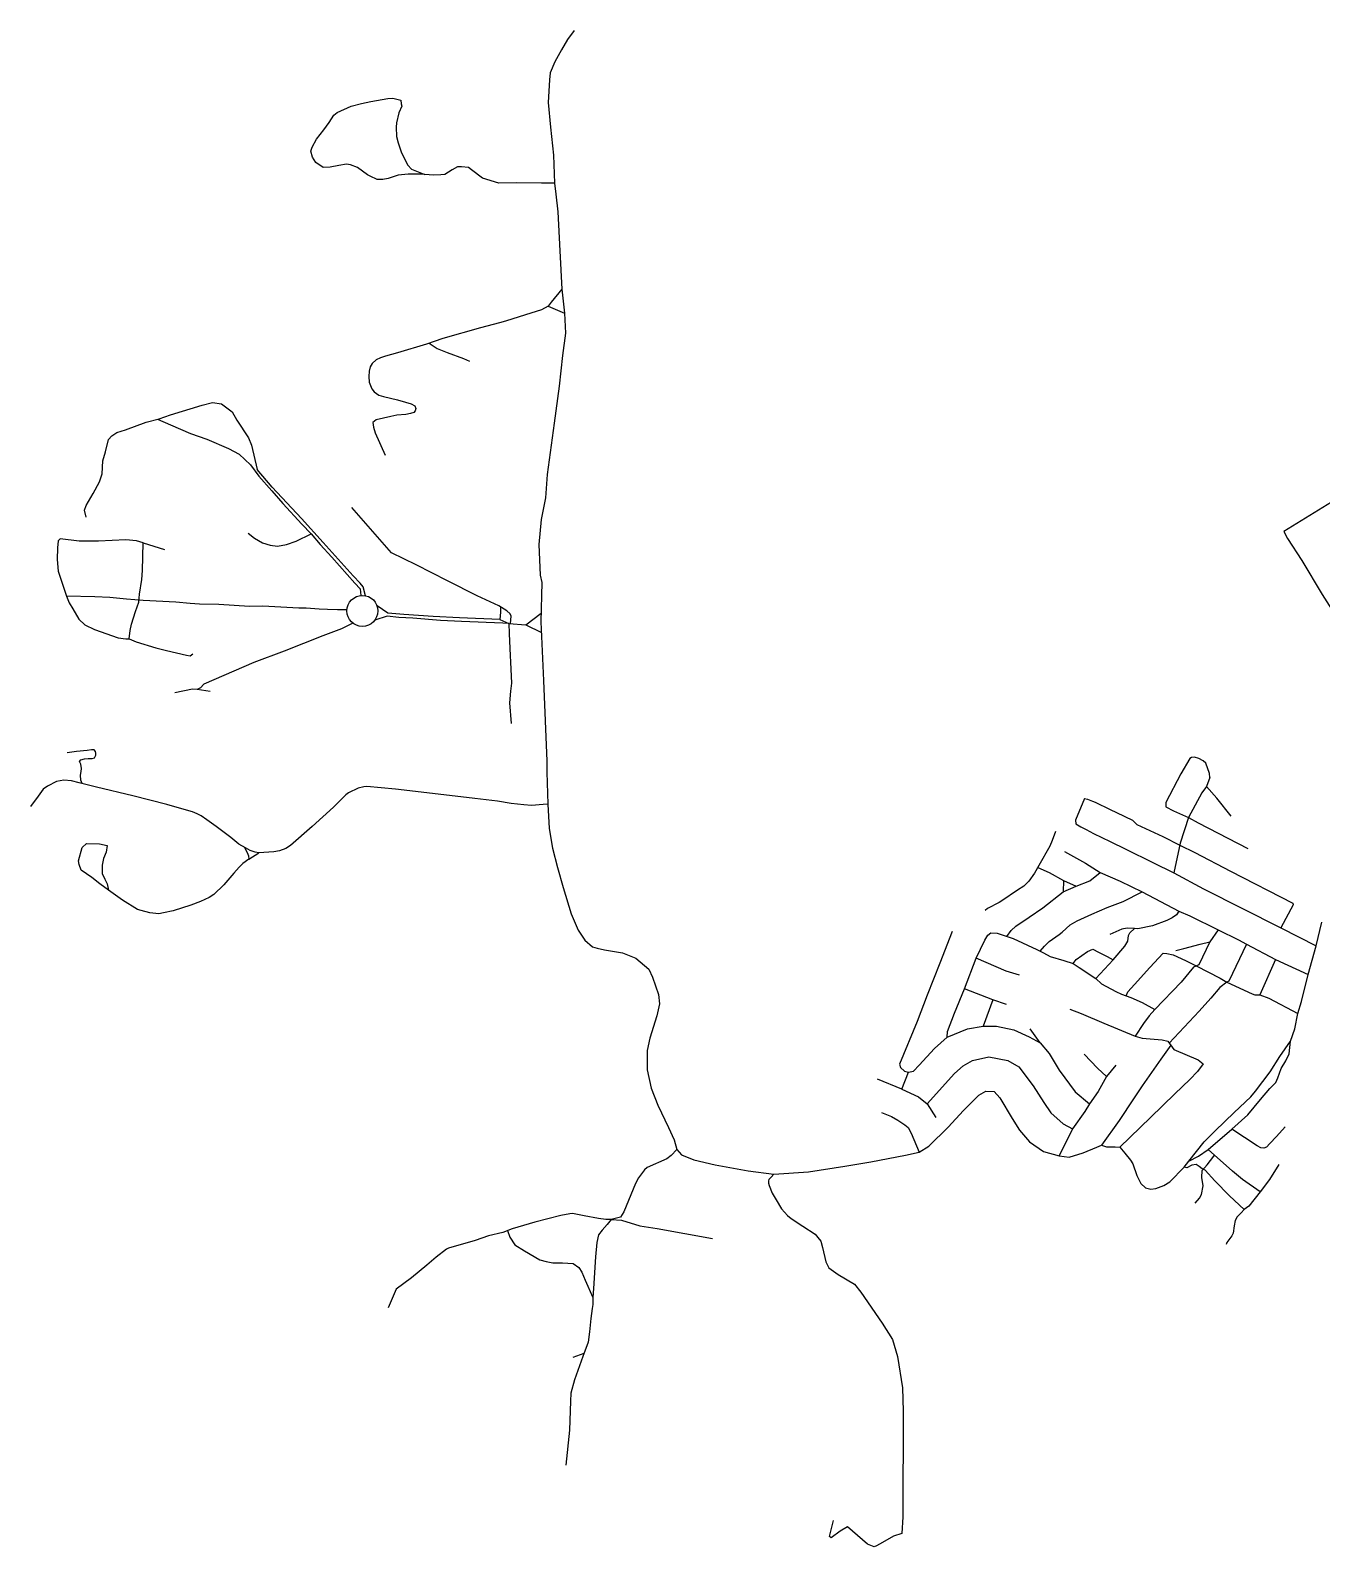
# Model space of a CAD drawing. Extents: x 332783 to 339454, y 7370889 to 7374584.
# Drawn here: x 332783 to 335075, y 7371455 to 7374147 of the extents above; entities that cross this region are included whole.
import ezdxf

# ---------------------------------------------------------------- set-up
doc = ezdxf.new("R2010")
doc.units = 0
doc.header["$MEASUREMENT"] = 0
for name, color, linetype in [('ESTRADA DOS ALVARENGAS - 13_12_20 - PASTA ETAPA 01 - DJI_0022 - DJI_0023 - DJI_0024 - DJI_0025', 100, 'CONTINUOUS'), ('MCT -  RUA CARLOS PINA FILHO', 3, 'CONTINUOUS'), ('MCT - ALAMEDA DAS GLICÍNIAS', 2, 'CONTINUOUS'), ('MCT - ALAMEDA DOS PINHEIRAIS', 3, 'CONTINUOUS'), ('MCT - AVENIDA ANTONIO TONETTO', 3, 'CONTINUOUS'), ('MCT - AVENIDA CARMELO MAMMANA', 4, 'CONTINUOUS'), ('MCT - AVENIDA JUAREZ TÁVORA', 1, 'CONTINUOUS'), ('MCT - AVENIDA MARECHAL BERNARD MONTGOMERY', 2, 'CONTINUOUS'), ('MCT - AVENIDA ROQUE PETRONI JÚNIOR', 5, 'CONTINUOUS'), ('MCT - ESTRADA ACAMPAMENTO DOS ENGENHEIROS', 4, 'CONTINUOUS'), ('MCT - ESTRADA CACONDE', 6, 'CONTINUOUS'), ('MCT - ESTRADA LUIZA LOTTO GIANOTTO', 4, 'CONTINUOUS'), ('MCT - RUA ADOLFO ZOBOLI', 5, 'CONTINUOUS'), ('MCT - RUA DA PAZ', 4, 'CONTINUOUS'), ('MCT - RUA DAS FLORES', 6, 'CONTINUOUS'), ('MCT - RUA DOS ANJOS', 8, 'CONTINUOUS'), ('MCT - RUA DOS EUCALÍPTOS', 3, 'CONTINUOUS'), ('MCT - RUA FLORESTA', 5, 'CONTINUOUS'), ('MCT - RUA MAR DE CORAL', 6, 'CONTINUOUS'), ('MCT - RUA MARISOL DIAS RABELLO', 2, 'CONTINUOUS'), ('MCT - RUA NOSSA SENHORA CONCEIÇÃO APARECIDA', 6, 'CONTINUOUS'), ('MCT - RUA PARQUE SILVAPLANA', 3, 'CONTINUOUS'), ('MCT - RUA PIETRO VILLA', 3, 'CONTINUOUS'), ('MCT - RUA SÃO JOAQUIM', 3, 'CONTINUOUS'), ('MCT - RUA TIMOTEO DA SILVA', 2, 'CONTINUOUS'), ('MCT - RUA VEREDA DOS EUCALIPTOS', 3, 'CONTINUOUS'), ('MCT -RUA ANTONIO DI FAVARI', 2, 'CONTINUOUS'), ('PASSAGEM DA CÃNDIDA - 10_12_20 - PASTA ETAPA 04 - DJI_0040', 6, 'CONTINUOUS'), ('RUA 11 DE JULHO - 10_12_20 - PASTA ETAPA 04 - DJI_0019', 4, 'CONTINUOUS'), ('RUA 26 DE NOVEMBRO - 10_12_20 - PASTA ETAPA 03 - DJI_0010', 10, 'CONTINUOUS'), ('RUA ALTO DOS QUÍMICOS - 10_12_20 - PASTA ETAPA 04 - DJI_0020', 3, 'CONTINUOUS'), ('RUA ANGRA DOS REIS - 10_12_20 - PASTA ETAPA 04 -DJI_0035', 8, 'CONTINUOUS'), ('RUA ARAGUASSÚ - 10_12_20 - PASTA ETAPA 04 - DJI_0012', 2, 'CONTINUOUS'), ('RUA AYRTON SENNA - 10_12_20- PASTA ETAPA 04 -DJI_0022', 5, 'CONTINUOUS'), ('RUA BAHIA -  10_12_20  - PASTA ETAPA 04 - DJI_0057', 3, 'CONTINUOUS'), ('RUA BELA VISTA - 10_12_20 - PASTA ETAPA 04 - DJI_0021', 2, 'CONTINUOUS'), ('RUA BERTIOGA - 10_12_20 - PASTA ETAPA 04 - DJI_0024', 4, 'CONTINUOUS'), ('RUA BOA VIAGEM - 10_12_20 - PASTA ETAPA 04 - DJI_0031', 1, 'CONTINUOUS'), ('RUA BOSQUE DOS QUÍMICOS - 10_12_20 - PASTA ETAPA 04 - DJI_0016', 3, 'CONTINUOUS'), ('RUA CORDILHEIRA DOS QUÍMICOS - 10_12_20 - PASTA ETAPA 04 - DJI_0014', 210, 'CONTINUOUS'), ('RUA DA EVOLUÇÃO - 10_12_20 - PASTA ETAPA 03 - DJI_0009', 18, 'CONTINUOUS'), ('RUA DIADEMA - 10_12_20 - PASTA ETAPA 04 - DJI_0030', 1, 'CONTINUOUS'), ('RUA DOS CEDROS - 10_12_20 - PASTA ETAPA 04 - DJI_0048', 3, 'CONTINUOUS'), ('RUA DOS IPÊS - 10_12_20 - PASTA ETAPA 04 - DJI_0052', 5, 'CONTINUOUS'), ('RUA DOS PALMITAIS - 10_12_20 - PASTA ETAPA 04 - DJI_0047 - DJI_0049', 1, 'CONTINUOUS'), ('RUA JACARANDÁ - 10_12_20 - PASTA ETAPA 04 - DJI_0050 - DJI_0051', 1, 'CONTINUOUS'), ('RUA MAUÁ - 10_12_20 - PASTA ETAPA 04 - DJI_0034', 6, 'CONTINUOUS'), ('RUA NOVA ESPERANÇA - 10_12_20 - PASTA ETAPA 04 - DJI_0044', 4, 'CONTINUOUS'), ('RUA NOVO HORIZONTE - 10_12_20 - PASTA ETAPA 04 - DJI_0027', 6, 'CONTINUOUS'), ('RUA PARNAÍBA - 10_12_20 - PASTA ETAPA 04 - DJI_0053', 4, 'CONTINUOUS'), ('RUA PIAUÍ - 10_12_20 - PASTA ETAPA 04 - DJI_0056', 1, 'CONTINUOUS'), ('RUA PIRAPORINHA - 10_12_20 - PASTA ETAPA 04 - DJI_0032', 3, 'CONTINUOUS'), ('RUA PORTAL DOS QUIMICOS - 10_12_20 - PASTA ETAPA 04 - DJI_0015', 5, 'CONTINUOUS'), ('RUA RIBEIRÃO PIRES - 10_12_20 - PASTA ETAPA 04 - DJI_0033', 2, 'CONTINUOUS'), ('RUA RIO GRANDE DA SERRA - 10_12_20 - PASTA ETAPA 04 - DJI_0029', 3, 'CONTINUOUS'), ('RUA SANTANA - 10_12_20 - PASTA ETAPA 04 - DJI_0023', 1, 'CONTINUOUS'), ('RUA SANTO ANDRÉ - 10_12_20 - PASTA ETAPA 04 - DJI_0026', 5, 'CONTINUOUS'), ('RUA SÃO BERNARDO DO CAMPO - 10_12_20 - PASTA ETAPA 04 - DJI_0045', 5, 'CONTINUOUS'), ('RUA SÃO CAETANO DO SUL - 10_12_20 - PASTA ETAPA 04 - DJI_0025', 2, 'CONTINUOUS'), ('RUA SÃO PAULO - 10_12_20 - PASTA ETAPA 04 - DJI_0046', 4, 'CONTINUOUS'), ('RUA SÃO VICENTE - 10_12_20 - PASTA ETAPA 04 - DJI_0028', 5, 'CONTINUOUS'), ('RUA ÚNIDOS DOS QUÍMICOS - 10_12_20 - PASTA ETAPA 04 - DJI_0011', 107, 'CONTINUOUS')]:
    doc.layers.add(name, color=color, linetype=linetype)

msp = doc.modelspace()

# ---------------------------------------------------------------- linework, layer by layer
at = {"layer": 'ESTRADA DOS ALVARENGAS - 13_12_20 - PASTA ETAPA 01 - DJI_0022 - DJI_0023 - DJI_0024 - DJI_0025', "color": 0, "linetype": 'Continuous'}
msp.add_lwpolyline([(333699.4, 7372849.3), (333699.4, 7372829.8), (333701.5, 7372772.9), (333703.4, 7372729.8), (333709.3, 7372694.7), (333718.6, 7372660.7), (333728.3, 7372625.2), (333742.7, 7372578.5), (333754.9, 7372549), (333766.7, 7372531.5), (333780.4, 7372519.8), (333788.7, 7372517), (333801.9, 7372514.2), (333833.7, 7372508.8), (333857.4, 7372499.3), (333880.2, 7372480.1), (333887.1, 7372465.7), (333897.8, 7372435.3), (333899.3, 7372418.4), (333894.4, 7372397), (333882.1, 7372357.3), (333877.3, 7372335.7), (333877.4, 7372301), (333884.4, 7372269), (333896.7, 7372238.4), (333915.1, 7372198.7), (333925.7, 7372177.1), (333929.9, 7372159.8), (333938.5, 7372150.6), (333960.3, 7372141.5), (333998.3, 7372132.7), (334056.5, 7372122), (334102.2, 7372115.8), (334164.1, 7372119.9), (334228.1, 7372130.2), (334274.2, 7372138.1), (334336.2, 7372149.6), (334360.3, 7372155.2), (334377.3, 7372165.8), (334411.8, 7372199.3), (334439, 7372228.8), (334466.1, 7372256.1), (334478.7, 7372263.3), (334493.6, 7372262.5), (334503.5, 7372251.7), (334525.1, 7372215.1), (334538.3, 7372194), (334556.3, 7372173.2), (334581, 7372156), (334608.6, 7372148.6), (334626.3, 7372146.1), (334651, 7372153.7), (334675.8, 7372164), (334684, 7372167.4), (334692.8, 7372164.8), (334708.1, 7372164.7), (334716.6, 7372163.8), (334725.1, 7372153.6), (334735.3, 7372140.9), (334739.7, 7372134.1), (334746.8, 7372113.8), (334753.8, 7372099.3), (334762, 7372091.7), (334771.4, 7372089.6), (334780, 7372090.5), (334794.6, 7372095.9), (334805.2, 7372102.4), (334830.3, 7372128.2), (334839, 7372139), (334866, 7372173.3), (334885.7, 7372193.1), (334919.1, 7372225.4), (334948.9, 7372253.4), (334957.2, 7372263.1), (334982.9, 7372297.7), (335000.4, 7372325), (335019.3, 7372352.3), (335026.9, 7372374.1), (335032.4, 7372401.1), (335039, 7372422.5), (335050.6, 7372470.5), (335064.9, 7372521.2), (335075, 7372563.2)], dxfattribs=at)
at = {"layer": 'MCT -  RUA CARLOS PINA FILHO', "color": 0, "linetype": 'Continuous'}
for points in [[(333813.9, 7372035.7), (333806.6, 7372026.9), (333797.4, 7372016.6), (333791, 7372008.3), (333788, 7371994.5), (333785.8, 7371969.2), (333782.4, 7371913.3), (333781, 7371896.9), (333780.9, 7371884.6), (333779.7, 7371877.6), (333777.5, 7371859.5), (333775.2, 7371836.1), (333772.7, 7371817.6), (333763.6, 7371792.1), (333748.5, 7371751), (333742.3, 7371727.2), (333741.6, 7371712.7), (333739.7, 7371661.4), (333733.4, 7371599.3)], [(333765.4, 7371797.6), (333745.5, 7371790.7)]]:
    msp.add_lwpolyline(points, dxfattribs=at)
at = {"layer": 'MCT - ALAMEDA DAS GLICÍNIAS', "color": 0, "linetype": 'Continuous'}
msp.add_lwpolyline([(333490.7, 7373591.5), (333504.6, 7373582.1), (333522.6, 7373574.7), (333551.5, 7373564), (333561.9, 7373559.7)], dxfattribs=at)
at = {"layer": 'MCT - ALAMEDA DOS PINHEIRAIS', "color": 0, "linetype": 'Continuous'}
for points in [[(333726, 7373687.5), (333707.2, 7373664.3), (333701.9, 7373657.1), (333690, 7373650.8), (333661.8, 7373641.9), (333625.8, 7373630.7), (333615.3, 7373627.6), (333581.9, 7373618.5), (333514.6, 7373599.5), (333485.9, 7373589.9), (333434.4, 7373574.5), (333413.3, 7373568.6), (333404.3, 7373565.5), (333396.7, 7373561.7), (333389.5, 7373555.4), (333386.2, 7373549.4), (333383.9, 7373541.9), (333383.3, 7373532), (333384.2, 7373522.1), (333389.1, 7373510.6), (333392.8, 7373505.1), (333401.2, 7373499.1), (333409.4, 7373496.9), (333434.3, 7373490.8), (333448.4, 7373486.8), (333458.4, 7373483.6), (333464.9, 7373480), (333467, 7373475.5), (333465.7, 7373471.6), (333463.4, 7373468.4), (333457.5, 7373466.5), (333449.2, 7373465), (333433.2, 7373463.5), (333422.5, 7373461.4), (333396.7, 7373455.3), (333390.8, 7373450.7), (333391.7, 7373442.5), (333394.9, 7373432.2), (333412.5, 7373392.8)], [(333701.9, 7373657.1), (333730.5, 7373644.6)]]:
    msp.add_lwpolyline(points, dxfattribs=at)
at = {"layer": 'MCT - AVENIDA ANTONIO TONETTO', "color": 0, "linetype": 'Continuous'}
msp.add_lwpolyline([(333635.2, 7373093.5), (333636.2, 7373106.7), (333634.6, 7373110.7), (333628.7, 7373116.2), (333614.4, 7373125.2), (333575.9, 7373142.9), (333523.3, 7373169.5), (333467.6, 7373198), (333423.6, 7373219), (333353.1, 7373299.5)], dxfattribs=at)
at = {"layer": 'MCT - AVENIDA CARMELO MAMMANA', "color": 0, "linetype": 'Continuous'}
msp.add_lwpolyline([(332882, 7373282.3), (332878.9, 7373294.9), (332881.7, 7373303.4), (332894.1, 7373324.8), (332905.7, 7373345.1), (332910.4, 7373359.5), (332911.6, 7373382.8), (332916.3, 7373398.8), (332921.8, 7373420.2), (332927.4, 7373426.9), (332936.2, 7373433.1), (332951.7, 7373437.7), (332988.4, 7373451.4), (333011.4, 7373457), (333031.7, 7373464.2), (333087.5, 7373481.2), (333106, 7373486), (333122.3, 7373483.9), (333141, 7373469.6), (333149.3, 7373454.7), (333169.7, 7373423.1), (333175.1, 7373410.1), (333185.3, 7373367.2)], dxfattribs=at)
at = {"layer": 'MCT - AVENIDA JUAREZ TÁVORA', "color": 0, "linetype": 'Continuous'}
for points in [[(333631.8, 7373093.7), (333621.6, 7373094.2), (333548.2, 7373097.5), (333510.9, 7373099.1), (333461.7, 7373103.2), (333436.8, 7373104.6), (333416.3, 7373106.6), (333394.1, 7373099.5)], [(333616.3, 7373100.9), (333544.4, 7373103.7), (333497.8, 7373106.2), (333445.9, 7373109.9), (333417, 7373111.9), (333398.1, 7373125.2)], [(333616.3, 7373100.9), (333631.8, 7373093.7), (333661.9, 7373091.4), (333689.2, 7373112.1)], [(333661.9, 7373091.4), (333689.7, 7373077.6)]]:
    msp.add_lwpolyline(points, dxfattribs=at)
at = {"layer": 'MCT - AVENIDA MARECHAL BERNARD MONTGOMERY', "color": 0, "linetype": 'Continuous'}
for points in [[(333008.3, 7373456.3), (333031.7, 7373446.5), (333067.1, 7373431.3), (333096.1, 7373421.2), (333134.3, 7373404.6), (333153.6, 7373394.1), (333173.3, 7373375.5), (333188.1, 7373355.5), (333211.1, 7373329), (333231.2, 7373306.9), (333264.8, 7373269.9), (333281, 7373253), (333297.2, 7373234.2), (333317.8, 7373211.4), (333358.9, 7373165.6), (333368.1, 7373155.1), (333369.3, 7373143.5)], [(333377.9, 7373143), (333373.7, 7373158.7), (333367.9, 7373165.4), (333355.7, 7373178.5), (333302.2, 7373237.4), (333264, 7373279.9), (333212.2, 7373335.8), (333185.3, 7373367.2)]]:
    msp.add_lwpolyline(points, dxfattribs=at)
at = {"layer": 'MCT - AVENIDA ROQUE PETRONI JÚNIOR', "color": 0, "linetype": 'Continuous'}
msp.add_lwpolyline([(333631.8, 7373093.7), (333632.6, 7373075.8), (333633.6, 7373049.2), (333635.7, 7373012.4), (333636.8, 7372987.6), (333634.7, 7372973.5), (333633.3, 7372952.7), (333636, 7372916.2)], dxfattribs=at)
msp.add_circle((333372.1, 7373116.1), 27.5, dxfattribs=at)
at = {"layer": 'MCT - ESTRADA ACAMPAMENTO DOS ENGENHEIROS', "color": 0, "linetype": 'Continuous'}
msp.add_lwpolyline([(333747.9, 7374146.9), (333736.3, 7374130.4), (333725.2, 7374112.5), (333713.4, 7374090.7), (333705.3, 7374071.4), (333704.3, 7374059), (333702.1, 7374019), (333705.8, 7373975.2), (333711, 7373925.4), (333713.2, 7373875.7), (333715.3, 7373856), (333718.7, 7373824.9), (333722.5, 7373755.4), (333726, 7373687.5), (333730.5, 7373644.6), (333732.3, 7373609.5), (333727.5, 7373569.3), (333721.3, 7373515), (333712.5, 7373449.3), (333700.2, 7373358), (333697.1, 7373316.7), (333689.5, 7373278.4), (333685.5, 7373234.2), (333687.7, 7373179.4), (333690.6, 7373166.3), (333688.8, 7373096.7), (333693.6, 7372992.5), (333699.4, 7372849.3)], dxfattribs=at)
at = {"layer": 'MCT - ESTRADA CACONDE', "color": 0, "linetype": 'Continuous'}
msp.add_lwpolyline([(333629.4, 7372015.8), (333633.6, 7372004.1), (333642.8, 7371990.5), (333659.6, 7371979.9), (333686.8, 7371963.8), (333698.3, 7371960.7), (333710.2, 7371958.6), (333727.3, 7371958.4), (333746, 7371957.2), (333756, 7371950.2), (333761.4, 7371941.8), (333767.3, 7371927.9), (333781, 7371896.9)], dxfattribs=at)
at = {"layer": 'MCT - ESTRADA LUIZA LOTTO GIANOTTO', "color": 0, "linetype": 'Continuous'}
for points in [[(333929.9, 7372159.8), (333920.3, 7372149.2), (333912.7, 7372143.3), (333877.6, 7372128), (333872.7, 7372123.8), (333862.1, 7372109.5), (333856.6, 7372099.6), (333836.2, 7372049.4), (333830.1, 7372039.7), (333813.9, 7372035.7), (333804.1, 7372035.3), (333791.3, 7372037.3), (333765.8, 7372041.9), (333745, 7372046), (333740, 7372045.5), (333724.4, 7372042.5), (333677.9, 7372031), (333637.7, 7372019.1), (333621.1, 7372012.5), (333596.2, 7372006.4), (333572.5, 7371998.3), (333525.2, 7371984.6), (333521.3, 7371982.9), (333503.2, 7371968.4), (333486.7, 7371954.3), (333459, 7371932), (333431.9, 7371911.6), (333417.6, 7371878.4)], [(333813.9, 7372035.7), (333832.2, 7372034.4), (333864.4, 7372024.4), (333895.3, 7372019.4), (333993.5, 7372001.5)]]:
    msp.add_lwpolyline(points, dxfattribs=at)
at = {"layer": 'MCT - RUA ADOLFO ZOBOLI', "color": 0, "linetype": 'Continuous'}
msp.add_lwpolyline([(333169.5, 7373254.3), (333180.7, 7373245.2), (333194.7, 7373237.2), (333208.3, 7373233.1), (333221.7, 7373231), (333237.6, 7373233.9), (333254.5, 7373240), (333281, 7373253)], dxfattribs=at)
at = {"layer": 'MCT - RUA DA PAZ', "color": 0, "linetype": 'Continuous'}
msp.add_lwpolyline([(334965.3, 7372084.4), (334933.8, 7372106.5), (334916.1, 7372121.5), (334873.2, 7372159.7)], dxfattribs=at)
at = {"layer": 'MCT - RUA DAS FLORES', "color": 0, "linetype": 'Continuous'}
msp.add_lwpolyline([(335009.9, 7372200.3), (334994.4, 7372182.8), (334982.4, 7372170.5), (334976.6, 7372163.8), (334972.1, 7372161.9), (334966.8, 7372162.6), (334960.3, 7372166.4), (334915.2, 7372196.2)], dxfattribs=at)
at = {"layer": 'MCT - RUA DOS ANJOS', "color": 0, "linetype": 'Continuous'}
msp.add_lwpolyline([(333617, 7373123.5), (333617.3, 7373114.1), (333616.3, 7373100.9)], dxfattribs=at)
at = {"layer": 'MCT - RUA DOS EUCALÍPTOS', "color": 0, "linetype": 'Continuous'}
for points in [[(334839, 7372139), (334856.1, 7372147.8), (334873.2, 7372159.7), (334915.2, 7372196.2), (334943.3, 7372221.3), (334965.8, 7372248.6), (334982.8, 7372268), (334993.5, 7372279), (334996.7, 7372286.9), (335002.9, 7372303.9), (335011, 7372317.2), (335017, 7372329.6), (335019.3, 7372352.3)], [(334850, 7372064.3), (334857.6, 7372073.7), (334861, 7372080.2), (334864.1, 7372095.3), (334861.6, 7372110.3), (334862.4, 7372122.7), (334871.2, 7372132.7), (334883.2, 7372147.9), (334884.6, 7372149.5), (334873.2, 7372159.7)]]:
    msp.add_lwpolyline(points, dxfattribs=at)
at = {"layer": 'MCT - RUA FLORESTA', "color": 0, "linetype": 'Continuous'}
msp.add_lwpolyline([(334293.5, 7372225.6), (334311.2, 7372218.4), (334322.1, 7372211.8), (334334.7, 7372203.5), (334341, 7372198.9), (334346, 7372189), (334360.3, 7372155.2)], dxfattribs=at)
at = {"layer": 'MCT - RUA MAR DE CORAL', "color": 0, "linetype": 'Continuous'}
msp.add_lwpolyline([(334515.1, 7372417.1), (334491, 7372425.8), (334440.9, 7372445.3)], dxfattribs=at)
at = {"layer": 'MCT - RUA MARISOL DIAS RABELLO', "color": 0, "linetype": 'Continuous'}
msp.add_lwpolyline([(334329.5, 7372267.1), (334286.3, 7372284.4)], dxfattribs=at)
at = {"layer": 'MCT - RUA NOSSA SENHORA CONCEIÇÃO APARECIDA', "color": 0, "linetype": 'Continuous'}
msp.add_lwpolyline([(332846.9, 7373142.4), (332851.8, 7373130.5), (332858.5, 7373119.7), (332869, 7373101.4), (332879.3, 7373091.6), (332896.6, 7373083), (332938.9, 7373068.4), (332952, 7373066.8), (332958.3, 7373066.8), (332970.5, 7373061.2), (333005.7, 7373050.5), (333024.3, 7373045.8), (333059.9, 7373037.8), (333066.3, 7373036.4), (333071.1, 7373039.6)], dxfattribs=at)
at = {"layer": 'MCT - RUA PARQUE SILVAPLANA', "color": 0, "linetype": 'Continuous'}
msp.add_lwpolyline([(334102.2, 7372115.8), (334097.4, 7372110.7), (334093.7, 7372106.8), (334092.6, 7372104.1), (334093, 7372100.1), (334093.9, 7372095.9), (334099.2, 7372082.5), (334106.2, 7372070.3), (334116.2, 7372054.7), (334126.8, 7372042.5), (334133.3, 7372037.4), (334153.7, 7372023.6), (334175.5, 7372009.2), (334180.6, 7372003.3), (334185.6, 7371996.8), (334188.5, 7371985.8), (334194.5, 7371960.5), (334199.7, 7371950), (334216.6, 7371937.6), (334245.2, 7371920.9), (334257, 7371906.7), (334294.8, 7371851.7), (334313, 7371822.6), (334321.8, 7371792.2), (334330.8, 7371736.5), (334331.8, 7371695.3), (334331.1, 7371507.5), (334329.2, 7371478.2), (334314.5, 7371473.5), (334295, 7371462), (334284.5, 7371456.2), (334280.3, 7371454.6), (334268.8, 7371458.8), (334232.9, 7371489.8), (334220.2, 7371482.4), (334203.9, 7371470.4), (334201.1, 7371472.9), (334208.2, 7371501.1)], dxfattribs=at)
at = {"layer": 'MCT - RUA PIETRO VILLA', "color": 0, "linetype": 'Continuous'}
for points in [[(333355.4, 7373094.3), (333335, 7373084.5), (333302, 7373071.6), (333233.5, 7373044.8), (333179.7, 7373024.2), (333108.2, 7372993.5), (333091, 7372985.8), (333084.9, 7372979.6), (333078.7, 7372976.6), (333070.4, 7372977.2), (333039.1, 7372970.7)], [(333101.9, 7372973.2), (333078.7, 7372976.6)]]:
    msp.add_lwpolyline(points, dxfattribs=at)
at = {"layer": 'MCT - RUA SÃO JOAQUIM', "color": 0, "linetype": 'Continuous'}
msp.add_lwpolyline([(333713.2, 7373875.7), (333689.7, 7373875.4), (333644.8, 7373876), (333614.3, 7373875.6), (333585.3, 7373884.4), (333565.9, 7373899.4), (333560.4, 7373903.4), (333547.9, 7373904.6), (333540.7, 7373904.5), (333531.2, 7373899), (333518.4, 7373891.2), (333511.4, 7373890.3), (333498.3, 7373889.7), (333475.5, 7373891.5), (333453.1, 7373891.3), (333435.7, 7373889.8), (333417.9, 7373884.1), (333408.4, 7373882.1), (333398.1, 7373882.2), (333385.8, 7373888.2), (333381.2, 7373890.6), (333363.2, 7373903.5), (333351.1, 7373908), (333344.2, 7373909.3), (333330.2, 7373906.9), (333315, 7373904.2), (333302.2, 7373903.4), (333289.4, 7373912.4), (333283.6, 7373921.8), (333280.5, 7373932.4), (333282.9, 7373939.3), (333290.6, 7373953.5), (333303.9, 7373970.5), (333313.3, 7373983.1), (333321.6, 7373996.2), (333327.3, 7374001.2), (333352.1, 7374012.1), (333370.6, 7374017.1), (333386.8, 7374020.3), (333417.5, 7374026), (333426.4, 7374026.4), (333440.1, 7374022.8), (333441.2, 7374016.6), (333442, 7374012), (333436.9, 7374000.5), (333432.5, 7373982.6), (333432.1, 7373975), (333432.5, 7373958.3), (333435.4, 7373947.1), (333441.5, 7373929.4), (333452.7, 7373907.6), (333459.4, 7373900.2), (333483.1, 7373890.9)], dxfattribs=at)
at = {"layer": 'MCT - RUA TIMOTEO DA SILVA', "color": 0, "linetype": 'Continuous'}
for points in [[(332874.7, 7372809.7), (332872.5, 7372815.8), (332871.6, 7372824.5), (332872.8, 7372831.1), (332873.6, 7372836.2), (332872.4, 7372844), (332870.3, 7372849), (332872.2, 7372851.5), (332878.8, 7372853.4), (332885.4, 7372854), (332892.4, 7372854.3), (332896.6, 7372855.1), (332898.8, 7372860), (332899.2, 7372863.8), (332898.4, 7372866.7), (332895.8, 7372869.2), (332891.3, 7372869.4), (332883.8, 7372868.1), (332864.7, 7372866.2), (332848.2, 7372864.2)], [(333701.5, 7372772.9), (333692.7, 7372772.3), (333672.4, 7372770.8), (333658.8, 7372772), (333636.4, 7372774.4), (333611.6, 7372778.5), (333571.4, 7372783), (333536.7, 7372787.3), (333431, 7372799.3), (333380.1, 7372804.6), (333374.5, 7372803.7), (333364.5, 7372801.1), (333347.7, 7372792.9), (333342.8, 7372789.3), (333320.8, 7372767.6), (333282.7, 7372733.2), (333244.5, 7372699.3), (333236.5, 7372694), (333225.1, 7372690), (333215.2, 7372688.3), (333188.1, 7372686.8), (333181.9, 7372687.8), (333172.8, 7372690.8), (333164.5, 7372695.3), (333153.1, 7372701.8), (333138.6, 7372713.8), (333112.7, 7372733.4), (333096.3, 7372745.2), (333085.9, 7372752.3), (333078.6, 7372755.9), (333070.4, 7372759.2), (333059.9, 7372762.3), (333025, 7372772.5), (332964.5, 7372788), (332900.2, 7372803.3), (332869.6, 7372810.9), (332855.9, 7372814.6), (332842.5, 7372815.6), (332829.5, 7372813.2), (332813.2, 7372805.2), (332805.5, 7372799.6), (332796.7, 7372787.2), (332782.8, 7372768.9)], [(333163.1, 7372696.1), (333167.6, 7372687.4), (333169.7, 7372681.3), (333170.5, 7372675.6), (333159.8, 7372667.6), (333153.5, 7372661.2), (333143.7, 7372650.2), (333126, 7372629.6), (333108.6, 7372612.8), (333100, 7372607.3), (333084.6, 7372599.9), (333067.7, 7372593.7), (333036.5, 7372583.8), (333019.2, 7372579.8), (333010.9, 7372578.5), (332994.7, 7372580.3), (332979.3, 7372584), (332972.9, 7372585.7), (332946.1, 7372602.3), (332921.7, 7372620.3), (332906, 7372631.5), (332892.1, 7372642.8), (332873, 7372655.6), (332869.6, 7372665.6), (332868, 7372672.4), (332875, 7372696), (332882.3, 7372703), (332905.3, 7372702.6), (332919, 7372699.3), (332917.3, 7372687.5), (332912.4, 7372676.7), (332910.3, 7372664.4), (332910.3, 7372650.1), (332915.3, 7372639.9), (332919.1, 7372631.7), (332921.7, 7372620.3)], [(333170.5, 7372675.6), (333188.1, 7372686.8)]]:
    msp.add_lwpolyline(points, dxfattribs=at)
at = {"layer": 'MCT - RUA VEREDA DOS EUCALIPTOS', "color": 0, "linetype": 'Continuous'}
for points in [[(332958.3, 7373066.8), (332960, 7373081.1), (332962.1, 7373092.8), (332969.6, 7373115.2), (332975.2, 7373131.7), (332976.4, 7373145.6), (332980.7, 7373172.1), (332981.9, 7373187.6), (332982.8, 7373236.7), (332971.1, 7373240.3), (332952.4, 7373242), (332903.6, 7373240.2), (332869.2, 7373240.2), (332835.6, 7373244), (332832.1, 7373240.3), (332830.9, 7373227.9), (332830.5, 7373207.4), (332832.1, 7373186.6), (332846.9, 7373142.4)], [(332982.8, 7373236.7), (333020.7, 7373225.2)]]:
    msp.add_lwpolyline(points, dxfattribs=at)
at = {"layer": 'MCT -RUA ANTONIO DI FAVARI', "color": 0, "linetype": 'Continuous'}
msp.add_lwpolyline([(333344.7, 7373118.1), (333327.8, 7373118.2), (333310.3, 7373118.4), (333295.4, 7373119), (333272.3, 7373121.2), (333259.1, 7373120.7), (333195.4, 7373124.4), (333171.8, 7373124.2), (333117.3, 7373127.4), (333083.3, 7373128), (333066.6, 7373129.4), (333040.8, 7373131.8), (332982.8, 7373134.4), (332953.2, 7373137), (332923.6, 7373139.7), (332897.1, 7373140.8), (332846.9, 7373142.4)], dxfattribs=at)
at = {"layer": 'PASSAGEM DA CÃNDIDA - 10_12_20 - PASTA ETAPA 04 - DJI_0040', "color": 0, "linetype": 'Continuous'}
for points in [[(334998.7, 7372133.2), (334981.8, 7372106.5), (334965.3, 7372084.4), (334945.4, 7372059.1), (334937.1, 7372053.5), (334911.1, 7372077.7), (334885.1, 7372103.9), (334867.6, 7372123.2), (334862.7, 7372125.3), (334857.3, 7372129.6), (334851.6, 7372133.4), (334844.2, 7372131.8), (334835, 7372127.3), (334830.3, 7372128.2)], [(334937.1, 7372053.5), (334931.6, 7372047.6), (334924.4, 7372040.4), (334921.2, 7372034), (334919.2, 7372024.1), (334917.2, 7372011), (334915.4, 7372006.5), (334911.6, 7372001.6), (334906.4, 7371994.9), (334905.3, 7371991.4)]]:
    msp.add_lwpolyline(points, dxfattribs=at)
at = {"layer": 'RUA 11 DE JULHO - 10_12_20 - PASTA ETAPA 04 - DJI_0019', "color": 0, "linetype": 'Continuous'}
msp.add_lwpolyline([(334491, 7372425.8), (334474, 7372378.9)], dxfattribs=at)
at = {"layer": 'RUA 26 DE NOVEMBRO - 10_12_20 - PASTA ETAPA 03 - DJI_0010', "color": 0, "linetype": 'Continuous'}
msp.add_lwpolyline([(334329.5, 7372267.1), (334341.3, 7372297)], dxfattribs=at)
at = {"layer": 'RUA ALTO DOS QUÍMICOS - 10_12_20 - PASTA ETAPA 04 - DJI_0020', "color": 0, "linetype": 'Continuous', "elevation": 824.5}
msp.add_lwpolyline([(334538.2, 7372469.5), (334514.6, 7372476.6), (334461.1, 7372499.6)], dxfattribs=at)
at = {"layer": 'RUA ANGRA DOS REIS - 10_12_20 - PASTA ETAPA 04 -DJI_0035', "color": 0, "linetype": 'Continuous'}
msp.add_lwpolyline([(334673.6, 7372463.2), (334704.3, 7372496.8)], dxfattribs=at)
at = {"layer": 'RUA ARAGUASSÚ - 10_12_20 - PASTA ETAPA 04 - DJI_0012', "color": 0, "linetype": 'Continuous'}
msp.add_lwpolyline([(334409.8, 7372359.5), (334410.8, 7372369.4), (334422.8, 7372401.7), (334440.9, 7372445.3), (334461.1, 7372499.6), (334476.7, 7372531.4), (334481.9, 7372540.4), (334487.6, 7372544.8)], dxfattribs=at)
at = {"layer": 'RUA AYRTON SENNA - 10_12_20- PASTA ETAPA 04 -DJI_0022', "color": 0, "linetype": 'Continuous'}
msp.add_lwpolyline([(334864.2, 7372312), (334854, 7372298.5), (334840.7, 7372284.3), (334813.7, 7372258.6), (334770.6, 7372216.6), (334716.6, 7372163.8)], dxfattribs=at)
at = {"layer": 'RUA BAHIA -  10_12_20  - PASTA ETAPA 04 - DJI_0057', "color": 0, "linetype": 'Continuous'}
msp.add_lwpolyline([(335161, 7373352), (335007.3, 7373257.3)], dxfattribs=at)
at = {"layer": 'RUA BELA VISTA - 10_12_20 - PASTA ETAPA 04 - DJI_0021', "color": 0, "linetype": 'Continuous'}
msp.add_lwpolyline([(334627.4, 7372409.1), (334647.6, 7372401.1), (334688, 7372383.9), (334743.8, 7372360.8), (334755.7, 7372357.2), (334791.2, 7372354.3), (334801.4, 7372352.4), (334812.3, 7372337.6), (334855.3, 7372318.8), (334864.2, 7372312)], dxfattribs=at)
at = {"layer": 'RUA BERTIOGA - 10_12_20 - PASTA ETAPA 04 - DJI_0024', "color": 0, "linetype": 'Continuous'}
msp.add_lwpolyline([(334906.5, 7372457.2), (334894, 7372447.7), (334878, 7372428.5), (334857, 7372405.2), (334804.2, 7372348.6)], dxfattribs=at)
at = {"layer": 'RUA BOA VIAGEM - 10_12_20 - PASTA ETAPA 04 - DJI_0031', "color": 0, "linetype": 'Continuous'}
msp.add_lwpolyline([(334487.6, 7372544.8), (334498.6, 7372544.2), (334527.1, 7372534.2), (334569.1, 7372514.9), (334580.6, 7372508.8), (334593, 7372502.3), (334616.9, 7372495.2), (334633.7, 7372489.8), (334644, 7372482.9), (334673.6, 7372463.2), (334684.1, 7372454), (334709.5, 7372440.4), (334719.2, 7372435.6), (334735.7, 7372429.8), (334755.9, 7372420.8), (334778.6, 7372408.4)], dxfattribs=at)
at = {"layer": 'RUA BOSQUE DOS QUÍMICOS - 10_12_20 - PASTA ETAPA 04 - DJI_0016', "color": 0, "linetype": 'Continuous'}
msp.add_lwpolyline([(334652.9, 7372329.2), (334676.6, 7372304.1), (334692.9, 7372289.5)], dxfattribs=at)
at = {"layer": 'RUA CORDILHEIRA DOS QUÍMICOS - 10_12_20 - PASTA ETAPA 04 - DJI_0014', "color": 0, "linetype": 'Continuous'}
for points in [[(334341.3, 7372297), (334350, 7372298.9), (334360.2, 7372309.5), (334387.4, 7372339), (334409.8, 7372359.5), (334446.2, 7372373.9), (334474, 7372378.9), (334497.2, 7372378.5), (334528.3, 7372372.1), (334555.7, 7372359.6), (334575.1, 7372349), (334590.7, 7372330.2), (334608.6, 7372300.6), (334636.9, 7372262.1), (334662.5, 7372240.8)], [(334575.1, 7372349), (334557.3, 7372373.9)]]:
    msp.add_lwpolyline(points, dxfattribs=at)
at = {"layer": 'RUA DA EVOLUÇÃO - 10_12_20 - PASTA ETAPA 03 - DJI_0009', "color": 0, "linetype": 'Continuous'}
for points in [[(334374.4, 7372240.8), (334374.4, 7372240.8), (334422.8, 7372294.8), (334438.6, 7372308.1), (334454.8, 7372317.6), (334484.1, 7372324.4), (334517.4, 7372317.6), (334536.9, 7372306.8), (334562.5, 7372272.8), (334581.4, 7372243.4), (334593.8, 7372224.7), (334616, 7372205.4), (334632.1, 7372196.6)], [(334329.5, 7372267.1), (334329.5, 7372267.1), (334358.8, 7372253.1), (334374.4, 7372240.8), (334389.9, 7372216.9)]]:
    msp.add_lwpolyline(points, dxfattribs=at)
at = {"layer": 'RUA DIADEMA - 10_12_20 - PASTA ETAPA 04 - DJI_0030', "color": 0, "linetype": 'Continuous'}
msp.add_lwpolyline([(334815.6, 7372513.4), (334830, 7372516.6), (334858.7, 7372524.4), (334875.9, 7372528.6)], dxfattribs=at)
at = {"layer": 'RUA DOS CEDROS - 10_12_20 - PASTA ETAPA 04 - DJI_0048', "color": 0, "linetype": 'Continuous'}
msp.add_lwpolyline([(334653.9, 7372782.9), (334659.2, 7372781.7), (334667.7, 7372778.4), (334672.8, 7372776.6), (334699.3, 7372763.6), (334710.5, 7372758.3), (334738.6, 7372744.4), (334746.4, 7372736.9), (334792.7, 7372715.6), (334822.7, 7372700.4), (334849.2, 7372686.9), (334913, 7372654.2), (335023.4, 7372597.2), (335024.1, 7372594.3), (335002.3, 7372553.1)], dxfattribs=at)
at = {"layer": 'RUA DOS IPÊS - 10_12_20 - PASTA ETAPA 04 - DJI_0052', "color": 0, "linetype": 'Continuous'}
msp.add_lwpolyline([(334876.1, 7372820.3), (334870.1, 7372804.2), (334861.6, 7372793), (334838.5, 7372749.1), (334823.4, 7372703.6), (334812, 7372650.8)], dxfattribs=at)
at = {"layer": 'RUA DOS PALMITAIS - 10_12_20 - PASTA ETAPA 04 - DJI_0047 - DJI_0049', "color": 0, "linetype": 'Continuous'}
msp.add_lwpolyline([(334653.9, 7372782.9), (334637.9, 7372744.3), (334638.4, 7372737.9), (334646.9, 7372732.9), (334656.6, 7372728), (334669.5, 7372721), (334699, 7372706.4), (334727, 7372692.9), (334775.2, 7372669.5), (334812, 7372650.8), (334864.6, 7372622.7), (335002.3, 7372553.1), (335064.9, 7372521.2)], dxfattribs=at)
at = {"layer": 'RUA JACARANDÁ - 10_12_20 - PASTA ETAPA 04 - DJI_0050 - DJI_0051', "color": 0, "linetype": 'Continuous'}
msp.add_lwpolyline([(334876.1, 7372820.3), (334875.2, 7372827.6), (334868.9, 7372845.6), (334864.4, 7372850.1), (334856.5, 7372854.1), (334849.1, 7372856.2), (334843.7, 7372855.7), (334840.7, 7372854.1), (334824.7, 7372826.7), (334797.9, 7372775.9), (334798.1, 7372768), (334811.4, 7372761.3), (334838.5, 7372749.1), (334855.4, 7372739.6), (334943.5, 7372694.4)], dxfattribs=at)
at = {"layer": 'RUA MAUÁ - 10_12_20 - PASTA ETAPA 04 - DJI_0034', "color": 0, "linetype": 'Continuous'}
for points in [[(334820.8, 7372583), (334817.1, 7372576.6), (334809.2, 7372571.1), (334799.7, 7372566.4), (334774.1, 7372556.8), (334748.3, 7372551.8), (334742.5, 7372552), (334729.1, 7372553), (334719.8, 7372551.1), (334698.6, 7372541.8)], [(334633.7, 7372489.8), (334638.9, 7372497.4), (334659, 7372511.2), (334668.4, 7372515.8), (334678.6, 7372510.1), (334693.9, 7372502.4), (334704.3, 7372496.8), (334725, 7372520.9), (334730.5, 7372529.6), (334731.6, 7372539.9), (334734.1, 7372544.7), (334742.5, 7372552)]]:
    msp.add_lwpolyline(points, dxfattribs=at)
at = {"layer": 'RUA NOVA ESPERANÇA - 10_12_20 - PASTA ETAPA 04 - DJI_0044', "color": 0, "linetype": 'Continuous'}
msp.add_lwpolyline([(334618.3, 7372689), (334655.3, 7372668.1), (334681.5, 7372651.6), (334716.9, 7372636.5), (334755.9, 7372617.4), (334820.8, 7372583), (334840.8, 7372574.8), (334891.1, 7372549.7), (334926.9, 7372532), (334941.1, 7372524.2), (334992.6, 7372497), (335050.6, 7372470.5)], dxfattribs=at)
at = {"layer": 'RUA NOVO HORIZONTE - 10_12_20 - PASTA ETAPA 04 - DJI_0027', "color": 0, "linetype": 'Continuous'}
msp.add_lwpolyline([(334799.7, 7372508), (334810.8, 7372505.2), (334832.7, 7372495.6), (334852, 7372485.8), (334894.4, 7372464.1), (334906.5, 7372457.2), (334951.4, 7372436), (334955.8, 7372434.7), (334965, 7372434.6), (334980.6, 7372428.3), (335032.4, 7372401.1)], dxfattribs=at)
at = {"layer": 'RUA PARNAÍBA - 10_12_20 - PASTA ETAPA 04 - DJI_0053', "color": 0, "linetype": 'Continuous'}
msp.add_lwpolyline([(334913.9, 7372751.7), (334888.4, 7372783.9), (334870.1, 7372804.2)], dxfattribs=at)
at = {"layer": 'RUA PIAUÍ - 10_12_20 - PASTA ETAPA 04 - DJI_0056', "color": 0, "linetype": 'Continuous'}
msp.add_lwpolyline([(335007.3, 7373257.3), (335014.2, 7373244.7), (335039.1, 7373205.7), (335075.6, 7373145.4), (335104.6, 7373099.9), (335168.4, 7372995.5), (335174.1, 7372980.9), (335189.9, 7372962.2), (335221.5, 7372912.7), (335256.9, 7372858.6), (335287.6, 7372807.9), (335320.4, 7372757.9), (335361.7, 7372694.7)], dxfattribs=at)
at = {"layer": 'RUA PIRAPORINHA - 10_12_20 - PASTA ETAPA 04 - DJI_0032', "color": 0, "linetype": 'Continuous'}
msp.add_lwpolyline([(334516.1, 7372538.1), (334523.5, 7372548.7), (334531.5, 7372556.1), (334555.3, 7372572.4), (334579.8, 7372589.1), (334615.9, 7372617.6), (334638.9, 7372627.1), (334663.3, 7372636.8), (334681.5, 7372651.6)], dxfattribs=at)
at = {"layer": 'RUA PORTAL DOS QUIMICOS - 10_12_20 - PASTA ETAPA 04 - DJI_0015', "color": 0, "linetype": 'Continuous'}
msp.add_lwpolyline([(334709.4, 7372309.6), (334692.9, 7372289.5), (334677.9, 7372262.8), (334662.5, 7372240.8), (334654.3, 7372227.3), (334632.1, 7372196.6), (334608.6, 7372148.6)], dxfattribs=at)
at = {"layer": 'RUA RIBEIRÃO PIRES - 10_12_20 - PASTA ETAPA 04 - DJI_0033', "color": 0, "linetype": 'Continuous'}
msp.add_lwpolyline([(334574.9, 7372511.8), (334582.8, 7372520.8), (334591.1, 7372528.9), (334608.6, 7372541.5), (334614.3, 7372545.6), (334628.5, 7372558.6), (334640.7, 7372566.1), (334666.5, 7372577.8), (334694, 7372589.4), (334722.3, 7372600), (334755.9, 7372617.4)], dxfattribs=at)
at = {"layer": 'RUA RIO GRANDE DA SERRA - 10_12_20 - PASTA ETAPA 04 - DJI_0029', "color": 0, "linetype": 'Continuous'}
msp.add_lwpolyline([(334891.1, 7372549.7), (334875.9, 7372528.6), (334856.8, 7372487.9), (334847.2, 7372483.8), (334825, 7372456.7), (334778.6, 7372408.4), (334768.7, 7372397.1), (334758.6, 7372383.4), (334743.8, 7372360.8)], dxfattribs=at)
at = {"layer": 'RUA SANTANA - 10_12_20 - PASTA ETAPA 04 - DJI_0023', "color": 0, "linetype": 'Continuous'}
msp.add_lwpolyline([(334806.8, 7372345), (334789, 7372320.3), (334756, 7372272.6), (334740.7, 7372249.8), (334714.9, 7372211.2), (334684, 7372167.4)], dxfattribs=at)
at = {"layer": 'RUA SANTO ANDRÉ - 10_12_20 - PASTA ETAPA 04 - DJI_0026', "color": 0, "linetype": 'Continuous'}
msp.add_lwpolyline([(334992.6, 7372497), (334965, 7372434.6)], dxfattribs=at)
at = {"layer": 'RUA SÃO BERNARDO DO CAMPO - 10_12_20 - PASTA ETAPA 04 - DJI_0045', "color": 0, "linetype": 'Continuous'}
msp.add_lwpolyline([(334602.4, 7372724.6), (334596.2, 7372708.2), (334591.9, 7372698.1), (334572.9, 7372664.1), (334564.7, 7372650.2), (334554.9, 7372636.2), (334546, 7372627.4), (334534.5, 7372620.2), (334506.9, 7372601.5), (334502.2, 7372598.6), (334481.3, 7372588), (334477.4, 7372584)], dxfattribs=at)
at = {"layer": 'RUA SÃO CAETANO DO SUL - 10_12_20 - PASTA ETAPA 04 - DJI_0025', "color": 0, "linetype": 'Continuous'}
msp.add_lwpolyline([(334941.1, 7372524.2), (334909.6, 7372458.7), (334906.5, 7372457.2)], dxfattribs=at)
at = {"layer": 'RUA SÃO PAULO - 10_12_20 - PASTA ETAPA 04 - DJI_0046', "color": 0, "linetype": 'Continuous'}
for points in [[(334570.7, 7372660.3), (334591, 7372651.7), (334616.2, 7372637.3), (334638.9, 7372627.1)], [(334616.2, 7372637.3), (334615.9, 7372617.6)]]:
    msp.add_lwpolyline(points, dxfattribs=at)
at = {"layer": 'RUA SÃO VICENTE - 10_12_20 - PASTA ETAPA 04 - DJI_0028', "color": 0, "linetype": 'Continuous'}
msp.add_lwpolyline([(334727.5, 7372432.7), (334730.8, 7372440), (334742.2, 7372452.9), (334769.5, 7372483), (334793, 7372508.2), (334799.7, 7372508)], dxfattribs=at)
at = {"layer": 'RUA ÚNIDOS DOS QUÍMICOS - 10_12_20 - PASTA ETAPA 04 - DJI_0011', "color": 0, "linetype": 'Continuous'}
msp.add_lwpolyline([(334418.7, 7372546.7), (334397.1, 7372490.8), (334374.6, 7372434), (334356.9, 7372387.3), (334325.5, 7372311.5), (334326.9, 7372305.5), (334334, 7372298.8), (334341.3, 7372297)], dxfattribs=at)

doc.saveas('drawing.dxf')
